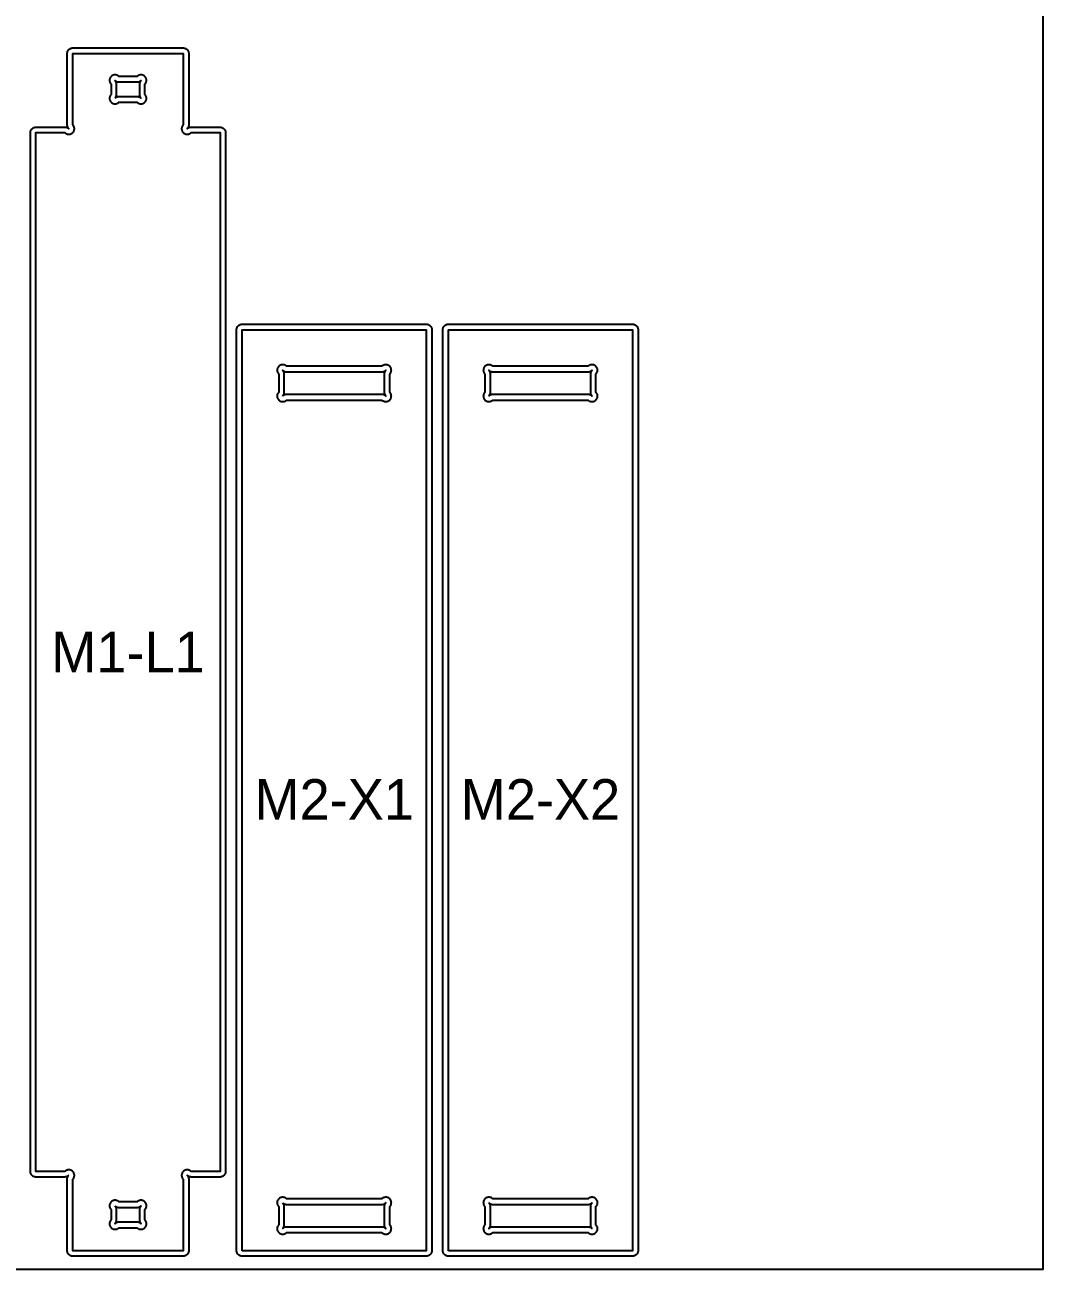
# Model space of a CAD drawing. Header units: millimetres. Extents: x 0 to 8220, y 0 to 2502.
# Drawn here: x 4867 to 5420, y 0 to 676 of the extents above; entities that cross this region are included whole.
import ezdxf
from ezdxf.enums import TextEntityAlignment as Align

# ---------------------------------------------------------------- set-up
doc = ezdxf.new("R2010")
doc.units = ezdxf.units.MM
for name, color, linetype in [('CALADO_INTERIOR', 5, 'Continuous'), ('CORTE_EXT', 1, 'Continuous'), ('HOJA', 8, 'Continuous'), ('TEXTO', 7, 'Continuous'), ('TRAYECTORIA_EXT_FRESA6', 11, 'Continuous'), ('TRAYECTORIA_INT_FRESA6', 150, 'Continuous')]:
    doc.layers.add(name, color=color, linetype=linetype)

msp = doc.modelspace()

# ---------------------------------------------------------------- linework, layer by layer
at = {"layer": 'CALADO_INTERIOR'}
for points in [[(4932.2, 637.74), (4932.2, 643.26), (4932.4, 643.48), (4932.57, 643.71), (4932.72, 643.96), (4932.85, 644.23), (4932.95, 644.51), (4933.02, 644.79), (4933.06, 645.08), (4933.08, 645.38), (4933.06, 645.67), (4933.02, 645.96), (4932.95, 646.25), (4932.85, 646.53), (4932.72, 646.79), (4932.57, 647.05), (4932.4, 647.28), (4932.2, 647.5), (4931.98, 647.7), (4931.75, 647.87), (4931.49, 648.02), (4931.23, 648.15), (4930.95, 648.25), (4930.66, 648.32), (4930.37, 648.36), (4930.08, 648.38), (4929.78, 648.36), (4929.49, 648.32), (4929.21, 648.25), (4928.93, 648.15), (4928.66, 648.02), (4928.41, 647.87), (4928.18, 647.7), (4927.96, 647.5), (4918.04, 647.5), (4917.82, 647.7), (4917.59, 647.87), (4917.34, 648.02), (4917.07, 648.15), (4916.79, 648.25), (4916.51, 648.32), (4916.22, 648.36), (4915.92, 648.38), (4915.63, 648.36), (4915.34, 648.32), (4915.05, 648.25), (4914.77, 648.15), (4914.51, 648.02), (4914.25, 647.87), (4914.02, 647.7), (4913.8, 647.5), (4913.6, 647.28), (4913.43, 647.05), (4913.28, 646.79), (4913.15, 646.53), (4913.05, 646.25), (4912.98, 645.96), (4912.94, 645.67), (4912.92, 645.38), (4912.94, 645.08), (4912.98, 644.79), (4913.05, 644.51), (4913.15, 644.23), (4913.28, 643.96), (4913.43, 643.71), (4913.6, 643.48), (4913.8, 643.26), (4913.8, 637.74), (4913.6, 637.52), (4913.43, 637.29), (4913.28, 637.04), (4913.15, 636.77), (4913.05, 636.49), (4912.98, 636.21), (4912.94, 635.92), (4912.92, 635.62), (4912.94, 635.33), (4912.98, 635.04), (4913.05, 634.75), (4913.15, 634.47), (4913.28, 634.21), (4913.43, 633.95), (4913.6, 633.72), (4913.8, 633.5), (4914.02, 633.3), (4914.25, 633.13), (4914.51, 632.98), (4914.77, 632.85), (4915.05, 632.75), (4915.34, 632.68), (4915.63, 632.64), (4915.92, 632.62), (4916.22, 632.64), (4916.51, 632.68), (4916.79, 632.75), (4917.07, 632.85), (4917.34, 632.98), (4917.59, 633.13), (4917.82, 633.3), (4918.04, 633.5), (4927.96, 633.5), (4928.18, 633.3), (4928.41, 633.13), (4928.66, 632.98), (4928.93, 632.85), (4929.21, 632.75), (4929.49, 632.68), (4929.78, 632.64), (4930.08, 632.62), (4930.37, 632.64), (4930.66, 632.68), (4930.95, 632.75), (4931.23, 632.85), (4931.49, 632.98), (4931.75, 633.13), (4931.98, 633.3), (4932.2, 633.5), (4932.4, 633.72), (4932.57, 633.95), (4932.72, 634.21), (4932.85, 634.47), (4932.95, 634.75), (4933.02, 635.04), (4933.06, 635.33), (4933.08, 635.62), (4933.06, 635.92), (4933.02, 636.21), (4932.95, 636.49), (4932.85, 636.77), (4932.72, 637.04), (4932.57, 637.29), (4932.4, 637.52)], [(5065.15, 476.09), (5065.15, 485.91), (5065.35, 486.13), (5065.52, 486.36), (5065.67, 486.61), (5065.8, 486.88), (5065.9, 487.16), (5065.97, 487.44), (5066.01, 487.73), (5066.03, 488.03), (5066.01, 488.32), (5065.97, 488.61), (5065.9, 488.9), (5065.8, 489.18), (5065.67, 489.44), (5065.52, 489.7), (5065.35, 489.93), (5065.15, 490.15), (5064.93, 490.35), (5064.7, 490.52), (5064.44, 490.67), (5064.18, 490.8), (5063.9, 490.9), (5063.61, 490.97), (5063.32, 491.01), (5063.03, 491.03), (5062.73, 491.01), (5062.44, 490.97), (5062.16, 490.9), (5061.88, 490.8), (5061.61, 490.67), (5061.36, 490.52), (5061.13, 490.35), (5060.91, 490.15), (5009.09, 490.15), (5008.87, 490.35), (5008.64, 490.52), (5008.39, 490.67), (5008.12, 490.8), (5007.84, 490.9), (5007.56, 490.97), (5007.27, 491.01), (5006.97, 491.03), (5006.68, 491.01), (5006.39, 490.97), (5006.1, 490.9), (5005.82, 490.8), (5005.56, 490.67), (5005.3, 490.52), (5005.07, 490.35), (5004.85, 490.15), (5004.65, 489.93), (5004.48, 489.7), (5004.33, 489.44), (5004.2, 489.18), (5004.1, 488.9), (5004.03, 488.61), (5003.99, 488.32), (5003.97, 488.03), (5003.99, 487.73), (5004.03, 487.44), (5004.1, 487.16), (5004.2, 486.88), (5004.33, 486.61), (5004.48, 486.36), (5004.65, 486.13), (5004.85, 485.91), (5004.85, 476.09), (5004.65, 475.87), (5004.48, 475.64), (5004.33, 475.39), (5004.2, 475.12), (5004.1, 474.84), (5004.03, 474.56), (5003.99, 474.27), (5003.97, 473.97), (5003.99, 473.68), (5004.03, 473.39), (5004.1, 473.1), (5004.2, 472.82), (5004.33, 472.56), (5004.48, 472.3), (5004.65, 472.07), (5004.85, 471.85), (5005.07, 471.65), (5005.3, 471.48), (5005.56, 471.33), (5005.82, 471.2), (5006.1, 471.1), (5006.39, 471.03), (5006.68, 470.99), (5006.97, 470.97), (5007.27, 470.99), (5007.56, 471.03), (5007.84, 471.1), (5008.12, 471.2), (5008.39, 471.33), (5008.64, 471.48), (5008.87, 471.65), (5009.09, 471.85), (5060.91, 471.85), (5061.13, 471.65), (5061.36, 471.48), (5061.61, 471.33), (5061.88, 471.2), (5062.16, 471.1), (5062.44, 471.03), (5062.73, 470.99), (5063.03, 470.97), (5063.32, 470.99), (5063.61, 471.03), (5063.9, 471.1), (5064.18, 471.2), (5064.44, 471.33), (5064.7, 471.48), (5064.93, 471.65), (5065.15, 471.85), (5065.35, 472.07), (5065.52, 472.3), (5065.67, 472.56), (5065.8, 472.82), (5065.9, 473.1), (5065.97, 473.39), (5066.01, 473.68), (5066.03, 473.97), (5066.01, 474.27), (5065.97, 474.56), (5065.9, 474.84), (5065.8, 475.12), (5065.67, 475.39), (5065.52, 475.64), (5065.35, 475.87)], [(5177.15, 476.09), (5177.15, 485.91), (5177.35, 486.13), (5177.52, 486.36), (5177.67, 486.61), (5177.8, 486.88), (5177.9, 487.16), (5177.97, 487.44), (5178.01, 487.73), (5178.03, 488.03), (5178.01, 488.32), (5177.97, 488.61), (5177.9, 488.9), (5177.8, 489.18), (5177.67, 489.44), (5177.52, 489.7), (5177.35, 489.93), (5177.15, 490.15), (5176.93, 490.35), (5176.7, 490.52), (5176.44, 490.67), (5176.18, 490.8), (5175.9, 490.9), (5175.61, 490.97), (5175.32, 491.01), (5175.03, 491.03), (5174.73, 491.01), (5174.44, 490.97), (5174.16, 490.9), (5173.88, 490.8), (5173.61, 490.67), (5173.36, 490.52), (5173.13, 490.35), (5172.91, 490.15), (5121.09, 490.15), (5120.87, 490.35), (5120.64, 490.52), (5120.39, 490.67), (5120.12, 490.8), (5119.84, 490.9), (5119.56, 490.97), (5119.27, 491.01), (5118.97, 491.03), (5118.68, 491.01), (5118.39, 490.97), (5118.1, 490.9), (5117.82, 490.8), (5117.56, 490.67), (5117.3, 490.52), (5117.07, 490.35), (5116.85, 490.15), (5116.65, 489.93), (5116.48, 489.7), (5116.33, 489.44), (5116.2, 489.18), (5116.1, 488.9), (5116.03, 488.61), (5115.99, 488.32), (5115.97, 488.03), (5115.99, 487.73), (5116.03, 487.44), (5116.1, 487.16), (5116.2, 486.88), (5116.33, 486.61), (5116.48, 486.36), (5116.65, 486.13), (5116.85, 485.91), (5116.85, 476.09), (5116.65, 475.87), (5116.48, 475.64), (5116.33, 475.39), (5116.2, 475.12), (5116.1, 474.84), (5116.03, 474.56), (5115.99, 474.27), (5115.97, 473.97), (5115.99, 473.68), (5116.03, 473.39), (5116.1, 473.1), (5116.2, 472.82), (5116.33, 472.56), (5116.48, 472.3), (5116.65, 472.07), (5116.85, 471.85), (5117.07, 471.65), (5117.3, 471.48), (5117.56, 471.33), (5117.82, 471.2), (5118.1, 471.1), (5118.39, 471.03), (5118.68, 470.99), (5118.97, 470.97), (5119.27, 470.99), (5119.56, 471.03), (5119.84, 471.1), (5120.12, 471.2), (5120.39, 471.33), (5120.64, 471.48), (5120.87, 471.65), (5121.09, 471.85), (5172.91, 471.85), (5173.13, 471.65), (5173.36, 471.48), (5173.61, 471.33), (5173.88, 471.2), (5174.16, 471.1), (5174.44, 471.03), (5174.73, 470.99), (5175.03, 470.97), (5175.32, 470.99), (5175.61, 471.03), (5175.9, 471.1), (5176.18, 471.2), (5176.44, 471.33), (5176.7, 471.48), (5176.93, 471.65), (5177.15, 471.85), (5177.35, 472.07), (5177.52, 472.3), (5177.67, 472.56), (5177.8, 472.82), (5177.9, 473.1), (5177.97, 473.39), (5178.01, 473.68), (5178.03, 473.97), (5178.01, 474.27), (5177.97, 474.56), (5177.9, 474.84), (5177.8, 475.12), (5177.67, 475.39), (5177.52, 475.64), (5177.35, 475.87)], [(4932.2, 32.26), (4932.4, 32.48), (4932.57, 32.71), (4932.72, 32.96), (4932.85, 33.23), (4932.95, 33.51), (4933.02, 33.79), (4933.06, 34.08), (4933.08, 34.38), (4933.06, 34.67), (4933.02, 34.96), (4932.95, 35.25), (4932.85, 35.53), (4932.72, 35.79), (4932.57, 36.05), (4932.4, 36.28), (4932.2, 36.5), (4931.98, 36.7), (4931.75, 36.87), (4931.49, 37.02), (4931.23, 37.15), (4930.95, 37.25), (4930.66, 37.32), (4930.37, 37.36), (4930.08, 37.38), (4929.78, 37.36), (4929.49, 37.32), (4929.21, 37.25), (4928.93, 37.15), (4928.66, 37.02), (4928.41, 36.87), (4928.18, 36.7), (4927.96, 36.5), (4918.04, 36.5), (4917.82, 36.7), (4917.59, 36.87), (4917.34, 37.02), (4917.07, 37.15), (4916.79, 37.25), (4916.51, 37.32), (4916.22, 37.36), (4915.92, 37.38), (4915.63, 37.36), (4915.34, 37.32), (4915.05, 37.25), (4914.77, 37.15), (4914.51, 37.02), (4914.25, 36.87), (4914.02, 36.7), (4913.8, 36.5), (4913.6, 36.28), (4913.43, 36.05), (4913.28, 35.79), (4913.15, 35.53), (4913.05, 35.25), (4912.98, 34.96), (4912.94, 34.67), (4912.92, 34.38), (4912.94, 34.08), (4912.98, 33.79), (4913.05, 33.51), (4913.15, 33.23), (4913.28, 32.96), (4913.43, 32.71), (4913.6, 32.48), (4913.8, 32.26), (4913.8, 26.74), (4913.6, 26.52), (4913.43, 26.29), (4913.28, 26.04), (4913.15, 25.77), (4913.05, 25.49), (4912.98, 25.21), (4912.94, 24.92), (4912.92, 24.62), (4912.94, 24.33), (4912.98, 24.04), (4913.05, 23.75), (4913.15, 23.47), (4913.28, 23.21), (4913.43, 22.95), (4913.6, 22.72), (4913.8, 22.5), (4914.02, 22.3), (4914.25, 22.13), (4914.51, 21.98), (4914.77, 21.85), (4915.05, 21.75), (4915.34, 21.68), (4915.63, 21.64), (4915.92, 21.62), (4916.22, 21.64), (4916.51, 21.68), (4916.79, 21.75), (4917.07, 21.85), (4917.34, 21.98), (4917.59, 22.13), (4917.82, 22.3), (4918.04, 22.5), (4927.96, 22.5), (4928.18, 22.3), (4928.41, 22.13), (4928.66, 21.98), (4928.93, 21.85), (4929.21, 21.75), (4929.49, 21.68), (4929.78, 21.64), (4930.08, 21.62), (4930.37, 21.64), (4930.66, 21.68), (4930.95, 21.75), (4931.23, 21.85), (4931.49, 21.98), (4931.75, 22.13), (4931.98, 22.3), (4932.2, 22.5), (4932.4, 22.72), (4932.57, 22.95), (4932.72, 23.21), (4932.85, 23.47), (4932.95, 23.75), (4933.02, 24.04), (4933.06, 24.33), (4933.08, 24.62), (4933.06, 24.92), (4933.02, 25.21), (4932.95, 25.49), (4932.85, 25.77), (4932.72, 26.04), (4932.57, 26.29), (4932.4, 26.52), (4932.2, 26.74)], [(5065.15, 33.91), (5065.35, 34.13), (5065.52, 34.36), (5065.67, 34.61), (5065.8, 34.88), (5065.9, 35.16), (5065.97, 35.44), (5066.01, 35.73), (5066.03, 36.03), (5066.01, 36.32), (5065.97, 36.61), (5065.9, 36.9), (5065.8, 37.18), (5065.67, 37.44), (5065.52, 37.7), (5065.35, 37.93), (5065.15, 38.15), (5064.93, 38.35), (5064.7, 38.52), (5064.44, 38.67), (5064.18, 38.8), (5063.9, 38.9), (5063.61, 38.97), (5063.32, 39.01), (5063.03, 39.03), (5062.73, 39.01), (5062.44, 38.97), (5062.16, 38.9), (5061.88, 38.8), (5061.61, 38.67), (5061.36, 38.52), (5061.13, 38.35), (5060.91, 38.15), (5009.09, 38.15), (5008.87, 38.35), (5008.64, 38.52), (5008.39, 38.67), (5008.12, 38.8), (5007.84, 38.9), (5007.56, 38.97), (5007.27, 39.01), (5006.97, 39.03), (5006.68, 39.01), (5006.39, 38.97), (5006.1, 38.9), (5005.82, 38.8), (5005.56, 38.67), (5005.3, 38.52), (5005.07, 38.35), (5004.85, 38.15), (5004.85, 38.15), (5004.85, 38.15), (5004.65, 37.93), (5004.48, 37.7), (5004.33, 37.44), (5004.2, 37.18), (5004.1, 36.9), (5004.03, 36.61), (5003.99, 36.32), (5003.97, 36.03), (5003.99, 35.73), (5004.03, 35.44), (5004.1, 35.16), (5004.2, 34.88), (5004.33, 34.61), (5004.48, 34.36), (5004.65, 34.13), (5004.85, 33.91), (5004.85, 24.09), (5004.65, 23.87), (5004.48, 23.64), (5004.33, 23.39), (5004.2, 23.12), (5004.1, 22.84), (5004.03, 22.56), (5003.99, 22.27), (5003.97, 21.97), (5003.99, 21.68), (5004.03, 21.39), (5004.1, 21.1), (5004.2, 20.82), (5004.33, 20.56), (5004.48, 20.3), (5004.65, 20.07), (5004.85, 19.85), (5005.07, 19.65), (5005.3, 19.48), (5005.56, 19.33), (5005.82, 19.2), (5006.1, 19.1), (5006.39, 19.03), (5006.68, 18.99), (5006.97, 18.97), (5007.27, 18.99), (5007.56, 19.03), (5007.84, 19.1), (5008.12, 19.2), (5008.39, 19.33), (5008.64, 19.48), (5008.87, 19.65), (5009.09, 19.85), (5060.91, 19.85), (5061.13, 19.65), (5061.36, 19.48), (5061.61, 19.33), (5061.88, 19.2), (5062.16, 19.1), (5062.44, 19.03), (5062.73, 18.99), (5063.03, 18.97), (5063.32, 18.99), (5063.61, 19.03), (5063.9, 19.1), (5064.18, 19.2), (5064.44, 19.33), (5064.7, 19.48), (5064.93, 19.65), (5065.15, 19.85), (5065.35, 20.07), (5065.52, 20.3), (5065.67, 20.56), (5065.8, 20.82), (5065.9, 21.1), (5065.97, 21.39), (5066.01, 21.68), (5066.03, 21.97), (5066.01, 22.27), (5065.97, 22.56), (5065.9, 22.84), (5065.8, 23.12), (5065.67, 23.39), (5065.52, 23.64), (5065.35, 23.87), (5065.15, 24.09)], [(5177.15, 33.91), (5177.35, 34.13), (5177.52, 34.36), (5177.67, 34.61), (5177.8, 34.88), (5177.9, 35.16), (5177.97, 35.44), (5178.01, 35.73), (5178.03, 36.03), (5178.01, 36.32), (5177.97, 36.61), (5177.9, 36.9), (5177.8, 37.18), (5177.67, 37.44), (5177.52, 37.7), (5177.35, 37.93), (5177.15, 38.15), (5176.93, 38.35), (5176.7, 38.52), (5176.44, 38.67), (5176.18, 38.8), (5175.9, 38.9), (5175.61, 38.97), (5175.32, 39.01), (5175.03, 39.03), (5174.73, 39.01), (5174.44, 38.97), (5174.16, 38.9), (5173.88, 38.8), (5173.61, 38.67), (5173.36, 38.52), (5173.13, 38.35), (5172.91, 38.15), (5121.09, 38.15), (5120.87, 38.35), (5120.64, 38.52), (5120.39, 38.67), (5120.12, 38.8), (5119.84, 38.9), (5119.56, 38.97), (5119.27, 39.01), (5118.97, 39.03), (5118.68, 39.01), (5118.39, 38.97), (5118.1, 38.9), (5117.82, 38.8), (5117.56, 38.67), (5117.3, 38.52), (5117.07, 38.35), (5116.85, 38.15), (5116.85, 38.15), (5116.85, 38.15), (5116.65, 37.93), (5116.48, 37.7), (5116.33, 37.44), (5116.2, 37.18), (5116.1, 36.9), (5116.03, 36.61), (5115.99, 36.32), (5115.97, 36.03), (5115.99, 35.73), (5116.03, 35.44), (5116.1, 35.16), (5116.2, 34.88), (5116.33, 34.61), (5116.48, 34.36), (5116.65, 34.13), (5116.85, 33.91), (5116.85, 24.09), (5116.65, 23.87), (5116.48, 23.64), (5116.33, 23.39), (5116.2, 23.12), (5116.1, 22.84), (5116.03, 22.56), (5115.99, 22.27), (5115.97, 21.97), (5115.99, 21.68), (5116.03, 21.39), (5116.1, 21.1), (5116.2, 20.82), (5116.33, 20.56), (5116.48, 20.3), (5116.65, 20.07), (5116.85, 19.85), (5117.07, 19.65), (5117.3, 19.48), (5117.56, 19.33), (5117.82, 19.2), (5118.1, 19.1), (5118.39, 19.03), (5118.68, 18.99), (5118.97, 18.97), (5119.27, 18.99), (5119.56, 19.03), (5119.84, 19.1), (5120.12, 19.2), (5120.39, 19.33), (5120.64, 19.48), (5120.87, 19.65), (5121.09, 19.85), (5172.91, 19.85), (5173.13, 19.65), (5173.36, 19.48), (5173.61, 19.33), (5173.88, 19.2), (5174.16, 19.1), (5174.44, 19.03), (5174.73, 18.99), (5175.03, 18.97), (5175.32, 18.99), (5175.61, 19.03), (5175.9, 19.1), (5176.18, 19.2), (5176.44, 19.33), (5176.7, 19.48), (5176.93, 19.65), (5177.15, 19.85), (5177.35, 20.07), (5177.52, 20.3), (5177.67, 20.56), (5177.8, 20.82), (5177.9, 21.1), (5177.97, 21.39), (5178.01, 21.68), (5178.03, 21.97), (5178.01, 22.27), (5177.97, 22.56), (5177.9, 22.84), (5177.8, 23.12), (5177.67, 23.39), (5177.52, 23.64), (5177.35, 23.87), (5177.15, 24.09)]]:
    msp.add_lwpolyline(points, close=True, dxfattribs=at)
at = {"layer": 'CORTE_EXT'}
for points in [[(4893.65, 49.73), (4893.75, 50.01), (4893.82, 50.29), (4893.86, 50.58), (4893.88, 50.88), (4893.86, 51.17), (4893.82, 51.46), (4893.75, 51.75), (4893.65, 52.03), (4893.52, 52.29), (4893.37, 52.55), (4893.2, 52.78), (4893, 53), (4892.78, 53.2), (4892.55, 53.37), (4892.29, 53.52), (4892.03, 53.65), (4891.75, 53.75), (4891.46, 53.82), (4891.17, 53.86), (4890.88, 53.88), (4890.58, 53.86), (4890.29, 53.82), (4890.01, 53.75), (4889.73, 53.65), (4889.46, 53.52), (4889.21, 53.37), (4888.98, 53.2), (4888.76, 53), (4873, 53), (4873, 617), (4888.76, 617), (4888.98, 616.8), (4889.21, 616.63), (4889.46, 616.48), (4889.73, 616.35), (4890.01, 616.25), (4890.29, 616.18), (4890.58, 616.14), (4890.88, 616.12), (4891.17, 616.14), (4891.46, 616.18), (4891.75, 616.25), (4892.03, 616.35), (4892.29, 616.48), (4892.55, 616.63), (4892.78, 616.8), (4893, 617), (4893.2, 617.22), (4893.37, 617.45), (4893.52, 617.71), (4893.65, 617.97), (4893.75, 618.25), (4893.82, 618.54), (4893.86, 618.83), (4893.88, 619.12), (4893.86, 619.42), (4893.82, 619.71), (4893.75, 619.99), (4893.65, 620.27), (4893.52, 620.54), (4893.37, 620.79), (4893.2, 621.02), (4893, 621.24), (4893, 660), (4953, 660), (4953, 621.24), (4952.8, 621.02), (4952.63, 620.79), (4952.48, 620.54), (4952.35, 620.27), (4952.25, 619.99), (4952.18, 619.71), (4952.14, 619.42), (4952.12, 619.12), (4952.14, 618.83), (4952.18, 618.54), (4952.25, 618.25), (4952.35, 617.97), (4952.48, 617.71), (4952.63, 617.45), (4952.8, 617.22), (4953, 617), (4953.22, 616.8), (4953.45, 616.63), (4953.71, 616.48), (4953.97, 616.35), (4954.25, 616.25), (4954.54, 616.18), (4954.83, 616.14), (4955.12, 616.12), (4955.42, 616.14), (4955.71, 616.18), (4955.99, 616.25), (4956.27, 616.35), (4956.54, 616.48), (4956.79, 616.63), (4957.02, 616.8), (4957.24, 617), (4973, 617), (4973, 53), (4957.24, 53), (4957.02, 53.2), (4956.79, 53.37), (4956.54, 53.52), (4956.27, 53.65), (4955.99, 53.75), (4955.71, 53.82), (4955.42, 53.86), (4955.12, 53.88), (4954.83, 53.86), (4954.54, 53.82), (4954.25, 53.75), (4953.97, 53.65), (4953.71, 53.52), (4953.45, 53.37), (4953.22, 53.2), (4953, 53), (4952.8, 52.78), (4952.63, 52.55), (4952.48, 52.29), (4952.35, 52.03), (4952.25, 51.75), (4952.18, 51.46), (4952.14, 51.17), (4952.12, 50.88), (4952.14, 50.58), (4952.18, 50.29), (4952.25, 50.01), (4952.35, 49.73), (4952.48, 49.46), (4952.63, 49.21), (4952.8, 48.98), (4953, 48.76), (4953, 10), (4893, 10), (4893, 48.76), (4893.2, 48.98), (4893.37, 49.21), (4893.52, 49.46)], [(4985, 10), (4985, 510), (5085, 510), (5085, 10)], [(5097, 10), (5097, 510), (5197, 510), (5197, 10)]]:
    msp.add_lwpolyline(points, close=True, dxfattribs=at)
at = {"layer": 'HOJA'}
msp.add_lwpolyline([(4200, 0), (5420, 0), (5420, 2440), (4200, 2440)], close=True, dxfattribs=at)
at = {"layer": 'TRAYECTORIA_EXT_FRESA6'}
for points in [[(4890.83, 50.83), (4890.77, 50.78), (4890.53, 50.58), (4890.26, 50.41), (4889.98, 50.26), (4889.69, 50.15), (4889.38, 50.07), (4889.07, 50.02), (4888.76, 50), (4873, 50), (4872.71, 50.01), (4872.41, 50.06), (4872.13, 50.13), (4871.85, 50.23), (4871.59, 50.35), (4871.33, 50.51), (4871.1, 50.68), (4870.88, 50.88), (4870.68, 51.1), (4870.51, 51.33), (4870.35, 51.59), (4870.23, 51.85), (4870.13, 52.13), (4870.06, 52.41), (4870.01, 52.71), (4870, 53), (4870, 617), (4870.01, 617.29), (4870.06, 617.59), (4870.13, 617.87), (4870.23, 618.15), (4870.35, 618.41), (4870.51, 618.67), (4870.68, 618.9), (4870.88, 619.12), (4871.1, 619.32), (4871.33, 619.49), (4871.59, 619.65), (4871.85, 619.77), (4872.13, 619.87), (4872.41, 619.94), (4872.71, 619.99), (4873, 620), (4888.76, 620), (4889.07, 619.98), (4889.38, 619.93), (4889.69, 619.85), (4889.98, 619.74), (4890.26, 619.59), (4890.53, 619.42), (4890.77, 619.22), (4890.83, 619.17), (4890.78, 619.23), (4890.58, 619.47), (4890.41, 619.74), (4890.26, 620.02), (4890.15, 620.31), (4890.07, 620.62), (4890.02, 620.93), (4890, 621.24), (4890, 660), (4890.01, 660.29), (4890.06, 660.59), (4890.13, 660.87), (4890.23, 661.15), (4890.35, 661.41), (4890.51, 661.67), (4890.68, 661.9), (4890.88, 662.12), (4891.1, 662.32), (4891.33, 662.49), (4891.59, 662.65), (4891.85, 662.77), (4892.13, 662.87), (4892.41, 662.94), (4892.71, 662.99), (4893, 663), (4953, 663), (4953.29, 662.99), (4953.59, 662.94), (4953.87, 662.87), (4954.15, 662.77), (4954.41, 662.65), (4954.67, 662.49), (4954.9, 662.32), (4955.12, 662.12), (4955.32, 661.9), (4955.49, 661.67), (4955.65, 661.41), (4955.77, 661.15), (4955.87, 660.87), (4955.94, 660.59), (4955.99, 660.29), (4956, 660), (4956, 621.24), (4955.98, 620.93), (4955.93, 620.62), (4955.85, 620.31), (4955.74, 620.02), (4955.59, 619.74), (4955.42, 619.47), (4955.22, 619.23), (4955.17, 619.17), (4955.23, 619.22), (4955.47, 619.42), (4955.74, 619.59), (4956.02, 619.74), (4956.31, 619.85), (4956.62, 619.93), (4956.93, 619.98), (4957.24, 620), (4973, 620), (4973.29, 619.99), (4973.59, 619.94), (4973.87, 619.87), (4974.15, 619.77), (4974.41, 619.65), (4974.67, 619.49), (4974.9, 619.32), (4975.12, 619.12), (4975.32, 618.9), (4975.49, 618.67), (4975.65, 618.41), (4975.77, 618.15), (4975.87, 617.87), (4975.94, 617.59), (4975.99, 617.29), (4976, 617), (4976, 53), (4975.99, 52.71), (4975.94, 52.41), (4975.87, 52.13), (4975.77, 51.85), (4975.65, 51.59), (4975.49, 51.33), (4975.32, 51.1), (4975.12, 50.88), (4974.9, 50.68), (4974.67, 50.51), (4974.41, 50.35), (4974.15, 50.23), (4973.87, 50.13), (4973.59, 50.06), (4973.29, 50.01), (4973, 50), (4957.24, 50), (4956.93, 50.02), (4956.62, 50.07), (4956.31, 50.15), (4956.02, 50.26), (4955.74, 50.41), (4955.47, 50.58), (4955.23, 50.78), (4955.17, 50.83), (4955.22, 50.77), (4955.4, 50.56), (4955.55, 50.33), (4955.69, 50.09), (4955.8, 49.84), (4955.89, 49.58), (4955.95, 49.31), (4955.99, 49.03), (4956, 48.76), (4956, 10), (4955.99, 9.71), (4955.94, 9.41), (4955.87, 9.13), (4955.77, 8.85), (4955.65, 8.59), (4955.49, 8.33), (4955.32, 8.1), (4955.12, 7.88), (4954.9, 7.68), (4954.67, 7.51), (4954.41, 7.35), (4954.15, 7.23), (4953.87, 7.13), (4953.59, 7.06), (4953.29, 7.01), (4953, 7), (4893, 7), (4892.71, 7.01), (4892.41, 7.06), (4892.13, 7.13), (4891.85, 7.23), (4891.59, 7.35), (4891.33, 7.51), (4891.1, 7.68), (4890.88, 7.88), (4890.68, 8.1), (4890.51, 8.33), (4890.35, 8.59), (4890.23, 8.85), (4890.13, 9.13), (4890.06, 9.41), (4890.01, 9.71), (4890, 10), (4890, 48.76), (4890.01, 49.03), (4890.05, 49.31), (4890.11, 49.58), (4890.2, 49.84), (4890.31, 50.09), (4890.45, 50.33), (4890.6, 50.56), (4890.78, 50.77)], [(4985, 7), (4984.71, 7.01), (4984.41, 7.06), (4984.13, 7.13), (4983.85, 7.23), (4983.59, 7.35), (4983.33, 7.51), (4983.1, 7.68), (4982.88, 7.88), (4982.68, 8.1), (4982.51, 8.33), (4982.35, 8.59), (4982.23, 8.85), (4982.13, 9.13), (4982.06, 9.41), (4982.01, 9.71), (4982, 10), (4982, 510), (4982.01, 510.29), (4982.06, 510.59), (4982.13, 510.87), (4982.23, 511.15), (4982.35, 511.41), (4982.51, 511.67), (4982.68, 511.9), (4982.88, 512.12), (4983.1, 512.32), (4983.33, 512.49), (4983.59, 512.65), (4983.85, 512.77), (4984.13, 512.87), (4984.41, 512.94), (4984.71, 512.99), (4985, 513), (5085, 513), (5085.29, 512.99), (5085.59, 512.94), (5085.87, 512.87), (5086.15, 512.77), (5086.41, 512.65), (5086.67, 512.49), (5086.9, 512.32), (5087.12, 512.12), (5087.32, 511.9), (5087.49, 511.67), (5087.65, 511.41), (5087.77, 511.15), (5087.87, 510.87), (5087.94, 510.59), (5087.99, 510.29), (5088, 510), (5088, 10), (5087.99, 9.71), (5087.94, 9.41), (5087.87, 9.13), (5087.77, 8.85), (5087.65, 8.59), (5087.49, 8.33), (5087.32, 8.1), (5087.12, 7.88), (5086.9, 7.68), (5086.67, 7.51), (5086.41, 7.35), (5086.15, 7.23), (5085.87, 7.13), (5085.59, 7.06), (5085.29, 7.01), (5085, 7)], [(5097, 7), (5096.71, 7.01), (5096.41, 7.06), (5096.13, 7.13), (5095.85, 7.23), (5095.59, 7.35), (5095.33, 7.51), (5095.1, 7.68), (5094.88, 7.88), (5094.68, 8.1), (5094.51, 8.33), (5094.35, 8.59), (5094.23, 8.85), (5094.13, 9.13), (5094.06, 9.41), (5094.01, 9.71), (5094, 10), (5094, 510), (5094.01, 510.29), (5094.06, 510.59), (5094.13, 510.87), (5094.23, 511.15), (5094.35, 511.41), (5094.51, 511.67), (5094.68, 511.9), (5094.88, 512.12), (5095.1, 512.32), (5095.33, 512.49), (5095.59, 512.65), (5095.85, 512.77), (5096.13, 512.87), (5096.41, 512.94), (5096.71, 512.99), (5097, 513), (5197, 513), (5197.29, 512.99), (5197.59, 512.94), (5197.87, 512.87), (5198.15, 512.77), (5198.41, 512.65), (5198.67, 512.49), (5198.9, 512.32), (5199.12, 512.12), (5199.32, 511.9), (5199.49, 511.67), (5199.65, 511.41), (5199.77, 511.15), (5199.87, 510.87), (5199.94, 510.59), (5199.99, 510.29), (5200, 510), (5200, 10), (5199.99, 9.71), (5199.94, 9.41), (5199.87, 9.13), (5199.77, 8.85), (5199.65, 8.59), (5199.49, 8.33), (5199.32, 8.1), (5199.12, 7.88), (5198.9, 7.68), (5198.67, 7.51), (5198.41, 7.35), (5198.15, 7.23), (5197.87, 7.13), (5197.59, 7.06), (5197.29, 7.01), (5197, 7)]]:
    msp.add_lwpolyline(points, close=True, dxfattribs=at)
at = {"layer": 'TRAYECTORIA_INT_FRESA6'}
for points in [[(4915.97, 635.67), (4916.02, 635.73), (4916.22, 635.97), (4916.39, 636.24), (4916.54, 636.52), (4916.65, 636.81), (4916.73, 637.12), (4916.78, 637.43), (4916.8, 637.74), (4916.8, 643.26), (4916.78, 643.57), (4916.73, 643.88), (4916.65, 644.19), (4916.54, 644.48), (4916.39, 644.76), (4916.22, 645.03), (4916.02, 645.27), (4915.97, 645.33), (4916.03, 645.28), (4916.27, 645.08), (4916.54, 644.91), (4916.82, 644.76), (4917.11, 644.65), (4917.42, 644.57), (4917.73, 644.52), (4918.04, 644.5), (4927.96, 644.5), (4928.27, 644.52), (4928.58, 644.57), (4928.89, 644.65), (4929.18, 644.76), (4929.46, 644.91), (4929.73, 645.08), (4929.97, 645.28), (4930.03, 645.33), (4929.98, 645.27), (4929.78, 645.03), (4929.61, 644.76), (4929.46, 644.48), (4929.35, 644.19), (4929.27, 643.88), (4929.22, 643.57), (4929.2, 643.26), (4929.2, 637.74), (4929.22, 637.43), (4929.27, 637.12), (4929.35, 636.81), (4929.46, 636.52), (4929.61, 636.24), (4929.78, 635.97), (4929.98, 635.73), (4930.03, 635.67), (4929.97, 635.72), (4929.73, 635.92), (4929.46, 636.09), (4929.18, 636.24), (4928.89, 636.35), (4928.58, 636.43), (4928.27, 636.48), (4927.96, 636.5), (4918.04, 636.5), (4917.73, 636.48), (4917.42, 636.43), (4917.11, 636.35), (4916.82, 636.24), (4916.54, 636.09), (4916.27, 635.92), (4916.03, 635.72)], [(5007.02, 474.02), (5007.07, 474.08), (5007.25, 474.29), (5007.4, 474.52), (5007.54, 474.76), (5007.65, 475.01), (5007.74, 475.27), (5007.8, 475.54), (5007.84, 475.82), (5007.85, 476.09), (5007.85, 485.91), (5007.84, 486.18), (5007.8, 486.46), (5007.74, 486.73), (5007.65, 486.99), (5007.54, 487.24), (5007.4, 487.48), (5007.25, 487.71), (5007.07, 487.92), (5007.02, 487.98), (5007.08, 487.93), (5007.29, 487.75), (5007.52, 487.6), (5007.76, 487.46), (5008.01, 487.35), (5008.27, 487.26), (5008.54, 487.2), (5008.82, 487.16), (5009.09, 487.15), (5060.91, 487.15), (5061.18, 487.16), (5061.46, 487.2), (5061.73, 487.26), (5061.99, 487.35), (5062.24, 487.46), (5062.48, 487.6), (5062.71, 487.75), (5062.92, 487.93), (5062.98, 487.98), (5062.93, 487.92), (5062.75, 487.71), (5062.6, 487.48), (5062.46, 487.24), (5062.35, 486.99), (5062.26, 486.73), (5062.2, 486.46), (5062.16, 486.18), (5062.15, 485.91), (5062.15, 476.09), (5062.16, 475.82), (5062.2, 475.54), (5062.26, 475.27), (5062.35, 475.01), (5062.46, 474.76), (5062.6, 474.52), (5062.75, 474.29), (5062.93, 474.08), (5062.98, 474.02), (5062.92, 474.07), (5062.71, 474.25), (5062.48, 474.4), (5062.24, 474.54), (5061.99, 474.65), (5061.73, 474.74), (5061.46, 474.8), (5061.18, 474.84), (5060.91, 474.85), (5009.09, 474.85), (5008.82, 474.84), (5008.54, 474.8), (5008.27, 474.74), (5008.01, 474.65), (5007.76, 474.54), (5007.52, 474.4), (5007.29, 474.25), (5007.08, 474.07)], [(5119.02, 474.02), (5119.07, 474.08), (5119.25, 474.29), (5119.4, 474.52), (5119.54, 474.76), (5119.65, 475.01), (5119.74, 475.27), (5119.8, 475.54), (5119.84, 475.82), (5119.85, 476.09), (5119.85, 485.91), (5119.84, 486.18), (5119.8, 486.46), (5119.74, 486.73), (5119.65, 486.99), (5119.54, 487.24), (5119.4, 487.48), (5119.25, 487.71), (5119.07, 487.92), (5119.02, 487.98), (5119.08, 487.93), (5119.29, 487.75), (5119.52, 487.6), (5119.76, 487.46), (5120.01, 487.35), (5120.27, 487.26), (5120.54, 487.2), (5120.82, 487.16), (5121.09, 487.15), (5172.91, 487.15), (5173.18, 487.16), (5173.46, 487.2), (5173.73, 487.26), (5173.99, 487.35), (5174.24, 487.46), (5174.48, 487.6), (5174.71, 487.75), (5174.92, 487.93), (5174.98, 487.98), (5174.93, 487.92), (5174.75, 487.71), (5174.6, 487.48), (5174.46, 487.24), (5174.35, 486.99), (5174.26, 486.73), (5174.2, 486.46), (5174.16, 486.18), (5174.15, 485.91), (5174.15, 476.09), (5174.16, 475.82), (5174.2, 475.54), (5174.26, 475.27), (5174.35, 475.01), (5174.46, 474.76), (5174.6, 474.52), (5174.75, 474.29), (5174.93, 474.08), (5174.98, 474.02), (5174.92, 474.07), (5174.71, 474.25), (5174.48, 474.4), (5174.24, 474.54), (5173.99, 474.65), (5173.73, 474.74), (5173.46, 474.8), (5173.18, 474.84), (5172.91, 474.85), (5121.09, 474.85), (5120.82, 474.84), (5120.54, 474.8), (5120.27, 474.74), (5120.01, 474.65), (5119.76, 474.54), (5119.52, 474.4), (5119.29, 474.25), (5119.08, 474.07)], [(4915.97, 34.33), (4916.03, 34.28), (4916.24, 34.1), (4916.47, 33.95), (4916.71, 33.81), (4916.96, 33.7), (4917.22, 33.61), (4917.49, 33.55), (4917.77, 33.51), (4918.04, 33.5), (4927.96, 33.5), (4928.23, 33.51), (4928.51, 33.55), (4928.78, 33.61), (4929.04, 33.7), (4929.29, 33.81), (4929.53, 33.95), (4929.76, 34.1), (4929.97, 34.28), (4930.03, 34.33), (4929.98, 34.27), (4929.78, 34.03), (4929.61, 33.76), (4929.46, 33.48), (4929.35, 33.19), (4929.27, 32.88), (4929.22, 32.57), (4929.2, 32.26), (4929.2, 26.74), (4929.22, 26.43), (4929.27, 26.12), (4929.35, 25.81), (4929.46, 25.52), (4929.61, 25.24), (4929.78, 24.97), (4929.98, 24.73), (4930.03, 24.67), (4929.97, 24.72), (4929.76, 24.9), (4929.53, 25.05), (4929.29, 25.19), (4929.04, 25.3), (4928.78, 25.39), (4928.51, 25.45), (4928.23, 25.49), (4927.96, 25.5), (4918.04, 25.5), (4917.77, 25.49), (4917.49, 25.45), (4917.22, 25.39), (4916.96, 25.3), (4916.71, 25.19), (4916.47, 25.05), (4916.24, 24.9), (4916.03, 24.72), (4915.97, 24.67), (4916.02, 24.73), (4916.22, 24.97), (4916.39, 25.24), (4916.54, 25.52), (4916.65, 25.81), (4916.73, 26.12), (4916.78, 26.43), (4916.8, 26.74), (4916.8, 32.26), (4916.78, 32.57), (4916.73, 32.88), (4916.65, 33.19), (4916.54, 33.48), (4916.39, 33.76), (4916.22, 34.03), (4916.02, 34.27)], [(5007.02, 35.98), (5007.08, 35.93), (5007.29, 35.75), (5007.52, 35.6), (5007.76, 35.46), (5008.01, 35.35), (5008.27, 35.26), (5008.54, 35.2), (5008.82, 35.16), (5009.09, 35.15), (5060.91, 35.15), (5061.18, 35.16), (5061.46, 35.2), (5061.73, 35.26), (5061.99, 35.35), (5062.24, 35.46), (5062.48, 35.6), (5062.71, 35.75), (5062.92, 35.93), (5062.98, 35.98), (5062.93, 35.92), (5062.75, 35.71), (5062.6, 35.48), (5062.46, 35.24), (5062.35, 34.99), (5062.26, 34.73), (5062.2, 34.46), (5062.16, 34.18), (5062.15, 33.91), (5062.15, 24.09), (5062.16, 23.82), (5062.2, 23.54), (5062.26, 23.27), (5062.35, 23.01), (5062.46, 22.76), (5062.6, 22.52), (5062.75, 22.29), (5062.93, 22.08), (5062.98, 22.02), (5062.92, 22.07), (5062.71, 22.25), (5062.48, 22.4), (5062.24, 22.54), (5061.99, 22.65), (5061.73, 22.74), (5061.46, 22.8), (5061.18, 22.84), (5060.91, 22.85), (5009.09, 22.85), (5008.82, 22.84), (5008.54, 22.8), (5008.27, 22.74), (5008.01, 22.65), (5007.76, 22.54), (5007.52, 22.4), (5007.29, 22.25), (5007.08, 22.07), (5007.02, 22.02), (5007.07, 22.08), (5007.25, 22.29), (5007.4, 22.52), (5007.54, 22.76), (5007.65, 23.01), (5007.74, 23.27), (5007.8, 23.54), (5007.84, 23.82), (5007.85, 24.09), (5007.85, 33.91), (5007.84, 34.18), (5007.8, 34.46), (5007.74, 34.73), (5007.65, 34.99), (5007.54, 35.24), (5007.4, 35.48), (5007.25, 35.71), (5007.07, 35.92)], [(5119.02, 35.98), (5119.08, 35.93), (5119.29, 35.75), (5119.52, 35.6), (5119.76, 35.46), (5120.01, 35.35), (5120.27, 35.26), (5120.54, 35.2), (5120.82, 35.16), (5121.09, 35.15), (5172.91, 35.15), (5173.18, 35.16), (5173.46, 35.2), (5173.73, 35.26), (5173.99, 35.35), (5174.24, 35.46), (5174.48, 35.6), (5174.71, 35.75), (5174.92, 35.93), (5174.98, 35.98), (5174.93, 35.92), (5174.75, 35.71), (5174.6, 35.48), (5174.46, 35.24), (5174.35, 34.99), (5174.26, 34.73), (5174.2, 34.46), (5174.16, 34.18), (5174.15, 33.91), (5174.15, 24.09), (5174.16, 23.82), (5174.2, 23.54), (5174.26, 23.27), (5174.35, 23.01), (5174.46, 22.76), (5174.6, 22.52), (5174.75, 22.29), (5174.93, 22.08), (5174.98, 22.02), (5174.92, 22.07), (5174.71, 22.25), (5174.48, 22.4), (5174.24, 22.54), (5173.99, 22.65), (5173.73, 22.74), (5173.46, 22.8), (5173.18, 22.84), (5172.91, 22.85), (5121.09, 22.85), (5120.82, 22.84), (5120.54, 22.8), (5120.27, 22.74), (5120.01, 22.65), (5119.76, 22.54), (5119.52, 22.4), (5119.29, 22.25), (5119.08, 22.07), (5119.02, 22.02), (5119.07, 22.08), (5119.25, 22.29), (5119.4, 22.52), (5119.54, 22.76), (5119.65, 23.01), (5119.74, 23.27), (5119.8, 23.54), (5119.84, 23.82), (5119.85, 24.09), (5119.85, 33.91), (5119.84, 34.18), (5119.8, 34.46), (5119.74, 34.73), (5119.65, 34.99), (5119.54, 35.24), (5119.4, 35.48), (5119.25, 35.71), (5119.07, 35.92)]]:
    msp.add_lwpolyline(points, close=True, dxfattribs=at)

# ---------------------------------------------------------------- texts
at = {"layer": 'TEXTO'}
for s, p in [('M1-L1', (4923, 335)), ('M2-X1', (5035, 255)), ('M2-X2', (5147, 255))]:
    msp.add_text(s, height=22, dxfattribs=at).set_placement(p, align=Align.MIDDLE_CENTER)

doc.saveas('drawing.dxf')
